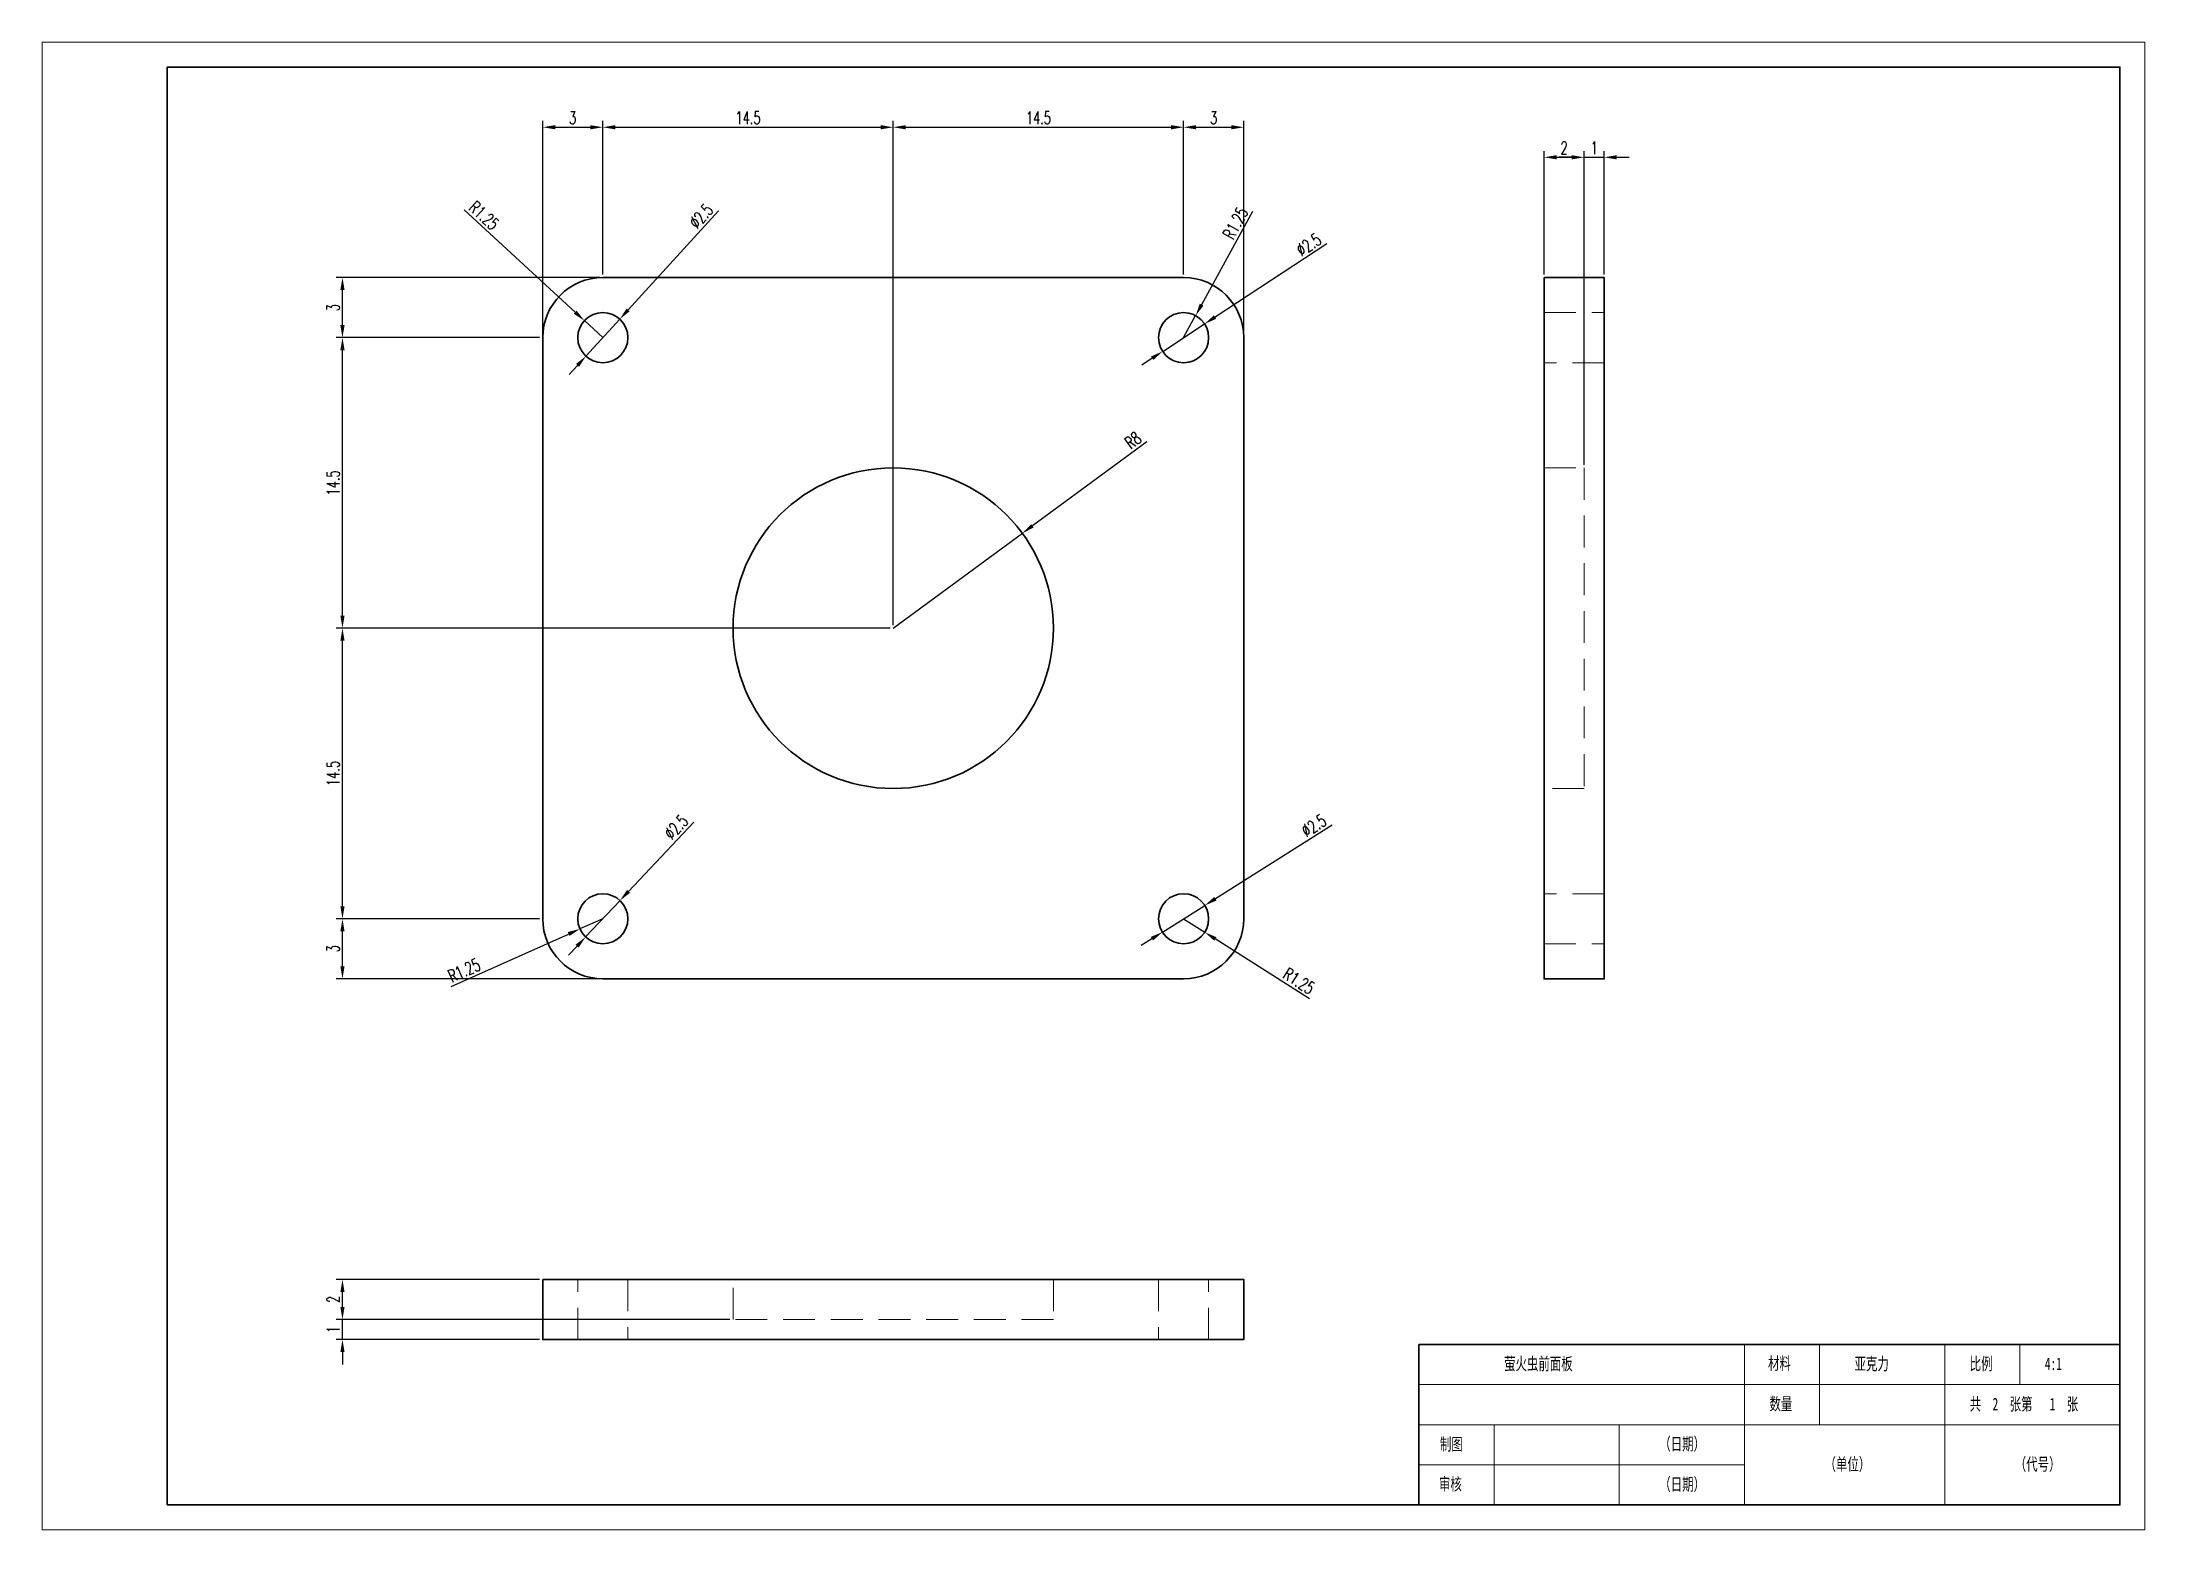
# Model space of a CAD drawing. Header units: millimetres. Extents: x 0 to 420, y 0 to 297.
import ezdxf

# ---------------------------------------------------------------- set-up
doc = ezdxf.new("R2010")
doc.units = ezdxf.units.MM
doc.header["$PDMODE"] = 35
doc.linetypes.add('DASHED2', pattern=[9.525, 6.35, -3.175])
for name, color, linetype, lineweight in [('BZ', 4, 'Continuous', 15), ('CSX', 7, 'Continuous', 30), ('XSX', 7, 'Continuous', 15)]:
    doc.layers.add(name, color=color, linetype=linetype, lineweight=lineweight)
doc.layers.add('WZ', color=6, linetype='Continuous')
doc.layers.add('XXX', color=7, linetype='DASHED2', lineweight=15, true_color=0xffffff)
doc.styles.get("Standard").update_dxf_attribs({"font": 'txt.shx', "width": 0.67})
doc.styles.add('长仿宋', font='simfang.ttf', dxfattribs={"width": 0.67})
doc.dimstyles.new('ISO-25', dxfattribs={"dimtxt": 2.5, "dimasz": 2.5, "dimexe": 1.25, "dimexo": 0.625, "dimtad": 1, "dimlfac": 0.25, "dimdsep": 46, "dimtxsty": 'Standard', "dimcen": 2.5, "dimadec": 0, "dimazin": 0, "dimtfac": 1, "dimtmove": 0, "dimatfit": 3, "dimfxl": 1, "dimarcsym": 0})

# ---------------------------------------------------------------- blocks, each defined once
blk = doc.blocks.new('*D51')
at = {"layer": 'BZ', "color": 0, "lineweight": -2, "transparency": 16777216}
for p, q in [((99.38, 122), (58.75, 122)), ((60, 112.5), (60, 119.5)), ((111.38, 110), (58.75, 110))]:
    blk.add_line(p, q, dxfattribs=at)
at = {"layer": 'BZ', "color": 0, "transparency": 16777216}
for points in [[(59.58, 119.5), (60.42, 119.5), (60, 122)], [(59.58, 112.5), (60.42, 112.5), (60, 110)]]:
    blk.add_solid(points, dxfattribs=at)
at = {"layer": 'Defpoints', "color": 0, "transparency": 16777216}
for p in [(60, 122), (100, 122), (112, 110)]:
    blk.add_point(p, dxfattribs=at)
at = {"layer": 'BZ', "color": 0, "transparency": 16777216, "insert": (58.13, 116), "char_height": 2.5, "attachment_point": 5, "rotation": 90}
blk.add_mtext('3', dxfattribs=at)
blk = doc.blocks.new('*D52')
at = {"layer": 'BZ', "color": 0, "lineweight": -2, "transparency": 16777216}
for p, q in [((169.38, 180), (58.75, 180)), ((60, 124.5), (60, 177.5)), ((99.38, 122), (58.75, 122))]:
    blk.add_line(p, q, dxfattribs=at)
at = {"layer": 'BZ', "color": 0, "transparency": 16777216}
for points in [[(59.58, 177.5), (60.42, 177.5), (60, 180)], [(59.58, 124.5), (60.42, 124.5), (60, 122)]]:
    blk.add_solid(points, dxfattribs=at)
at = {"layer": 'Defpoints', "color": 0, "transparency": 16777216}
for p in [(60, 180), (170, 180), (100, 122)]:
    blk.add_point(p, dxfattribs=at)
at = {"layer": 'BZ', "color": 0, "transparency": 16777216, "insert": (58.13, 151), "char_height": 2.5, "attachment_point": 5, "rotation": 90}
blk.add_mtext('14.5', dxfattribs=at)
blk = doc.blocks.new('*D53')
at = {"layer": 'BZ', "color": 0, "lineweight": -2, "transparency": 16777216}
for p, q in [((99.38, 238), (58.75, 238)), ((60, 182.5), (60, 235.5)), ((169.38, 180), (58.75, 180))]:
    blk.add_line(p, q, dxfattribs=at)
at = {"layer": 'BZ', "color": 0, "transparency": 16777216}
for points in [[(59.58, 235.5), (60.42, 235.5), (60, 238)], [(59.58, 182.5), (60.42, 182.5), (60, 180)]]:
    blk.add_solid(points, dxfattribs=at)
at = {"layer": 'Defpoints', "color": 0, "transparency": 16777216}
for p in [(60, 238), (100, 238), (170, 180)]:
    blk.add_point(p, dxfattribs=at)
at = {"layer": 'BZ', "color": 0, "transparency": 16777216, "insert": (58.13, 209), "char_height": 2.5, "attachment_point": 5, "rotation": 90}
blk.add_mtext('14.5', dxfattribs=at)
blk = doc.blocks.new('*D54')
at = {"layer": 'BZ', "color": 0, "lineweight": -2, "transparency": 16777216}
for p, q in [((111.38, 250), (58.75, 250)), ((60, 240.5), (60, 247.5)), ((99.38, 238), (58.75, 238))]:
    blk.add_line(p, q, dxfattribs=at)
at = {"layer": 'BZ', "color": 0, "transparency": 16777216}
for points in [[(59.58, 247.5), (60.42, 247.5), (60, 250)], [(59.58, 240.5), (60.42, 240.5), (60, 238)]]:
    blk.add_solid(points, dxfattribs=at)
at = {"layer": 'Defpoints', "color": 0, "transparency": 16777216}
for p in [(60, 250), (112, 250), (100, 238)]:
    blk.add_point(p, dxfattribs=at)
at = {"layer": 'BZ', "color": 0, "transparency": 16777216, "insert": (58.13, 244), "char_height": 2.5, "attachment_point": 5, "rotation": 90}
blk.add_mtext('3', dxfattribs=at)
blk = doc.blocks.new('*D55')
at = {"layer": 'BZ', "color": 0, "lineweight": -2, "transparency": 16777216}
for p, q in [((100, 238.62), (100, 281.25)), ((102.5, 280), (109.5, 280)), ((112, 250.62), (112, 281.25))]:
    blk.add_line(p, q, dxfattribs=at)
at = {"layer": 'BZ', "color": 0, "transparency": 16777216}
for points in [[(102.5, 280.42), (102.5, 279.58), (100, 280)], [(109.5, 280.42), (109.5, 279.58), (112, 280)]]:
    blk.add_solid(points, dxfattribs=at)
at = {"layer": 'Defpoints', "color": 0, "transparency": 16777216}
for p in [(112, 280), (112, 250), (100, 238)]:
    blk.add_point(p, dxfattribs=at)
at = {"layer": 'BZ', "color": 0, "transparency": 16777216, "insert": (106, 281.88), "char_height": 2.5, "attachment_point": 5}
blk.add_mtext('3', dxfattribs=at)
blk = doc.blocks.new('*D56')
at = {"layer": 'BZ', "color": 0, "lineweight": -2, "transparency": 16777216}
for p, q in [((112, 250.62), (112, 281.25)), ((114.5, 280), (167.5, 280)), ((170, 180.62), (170, 281.25))]:
    blk.add_line(p, q, dxfattribs=at)
at = {"layer": 'BZ', "color": 0, "transparency": 16777216}
for points in [[(114.5, 280.42), (114.5, 279.58), (112, 280)], [(167.5, 280.42), (167.5, 279.58), (170, 280)]]:
    blk.add_solid(points, dxfattribs=at)
at = {"layer": 'Defpoints', "color": 0, "transparency": 16777216}
for p in [(170, 280), (112, 250), (170, 180)]:
    blk.add_point(p, dxfattribs=at)
at = {"layer": 'BZ', "color": 0, "transparency": 16777216, "insert": (141, 281.88), "char_height": 2.5, "attachment_point": 5}
blk.add_mtext('14.5', dxfattribs=at)
blk = doc.blocks.new('*D57')
at = {"layer": 'BZ', "color": 0, "lineweight": -2, "transparency": 16777216}
for p, q in [((170, 180.62), (170, 281.25)), ((172.5, 280), (225.5, 280)), ((228, 250.62), (228, 281.25))]:
    blk.add_line(p, q, dxfattribs=at)
at = {"layer": 'BZ', "color": 0, "transparency": 16777216}
for points in [[(172.5, 280.42), (172.5, 279.58), (170, 280)], [(225.5, 280.42), (225.5, 279.58), (228, 280)]]:
    blk.add_solid(points, dxfattribs=at)
at = {"layer": 'Defpoints', "color": 0, "transparency": 16777216}
for p in [(228, 280), (228, 250), (170, 180)]:
    blk.add_point(p, dxfattribs=at)
at = {"layer": 'BZ', "color": 0, "transparency": 16777216, "insert": (199, 281.88), "char_height": 2.5, "attachment_point": 5}
blk.add_mtext('14.5', dxfattribs=at)
blk = doc.blocks.new('*D58')
at = {"layer": 'BZ', "color": 0, "lineweight": -2, "transparency": 16777216}
for p, q in [((228, 250.62), (228, 281.25)), ((230.5, 280), (237.5, 280)), ((240, 238.62), (240, 281.25))]:
    blk.add_line(p, q, dxfattribs=at)
at = {"layer": 'BZ', "color": 0, "transparency": 16777216}
for points in [[(230.5, 280.42), (230.5, 279.58), (228, 280)], [(237.5, 280.42), (237.5, 279.58), (240, 280)]]:
    blk.add_solid(points, dxfattribs=at)
at = {"layer": 'Defpoints', "color": 0, "transparency": 16777216}
for p in [(240, 280), (228, 250), (240, 238)]:
    blk.add_point(p, dxfattribs=at)
at = {"layer": 'BZ', "color": 0, "transparency": 16777216, "insert": (234, 281.88), "char_height": 2.5, "attachment_point": 5}
blk.add_mtext('3', dxfattribs=at)
blk = doc.blocks.new('*D59')
at = {"layer": 'BZ', "color": 0, "lineweight": -2, "transparency": 16777216}
for p, q in [((300, 250.62), (300, 275.25)), ((302.5, 274), (305.5, 274)), ((308, 212.62), (308, 275.25))]:
    blk.add_line(p, q, dxfattribs=at)
at = {"layer": 'BZ', "color": 0, "transparency": 16777216}
for points in [[(302.5, 274.42), (302.5, 273.58), (300, 274)], [(305.5, 274.42), (305.5, 273.58), (308, 274)]]:
    blk.add_solid(points, dxfattribs=at)
at = {"layer": 'Defpoints', "color": 0, "transparency": 16777216}
for p in [(308, 274), (300, 250), (308, 212)]:
    blk.add_point(p, dxfattribs=at)
at = {"layer": 'BZ', "color": 0, "transparency": 16777216, "insert": (304, 275.88), "char_height": 2.5, "attachment_point": 5}
blk.add_mtext('2', dxfattribs=at)
blk = doc.blocks.new('*D60')
at = {"layer": 'BZ', "color": 0, "lineweight": -2, "transparency": 16777216}
for p, q in [((305.5, 274), (303, 274)), ((308, 212.62), (308, 275.25)), ((308, 274), (312, 274)), ((312, 250.62), (312, 275.25)), ((314.5, 274), (317, 274))]:
    blk.add_line(p, q, dxfattribs=at)
at = {"layer": 'BZ', "color": 0, "transparency": 16777216}
for points in [[(305.5, 274.42), (305.5, 273.58), (308, 274)], [(314.5, 274.42), (314.5, 273.58), (312, 274)]]:
    blk.add_solid(points, dxfattribs=at)
at = {"layer": 'Defpoints', "color": 0, "transparency": 16777216}
for p in [(312, 274), (312, 250), (308, 212)]:
    blk.add_point(p, dxfattribs=at)
at = {"layer": 'BZ', "color": 0, "transparency": 16777216, "insert": (310, 275.88), "char_height": 2.5, "attachment_point": 5}
blk.add_mtext('1', dxfattribs=at)
blk = doc.blocks.new('*D61')
at = {"layer": 'BZ', "color": 0, "lineweight": -2, "transparency": 16777216}
for p, q in [((60, 44.5), (60, 47)), ((137.38, 42), (58.75, 42)), ((60, 38), (60, 42)), ((99.38, 38), (58.75, 38)), ((60, 35.5), (60, 33))]:
    blk.add_line(p, q, dxfattribs=at)
at = {"layer": 'BZ', "color": 0, "transparency": 16777216}
for points in [[(59.58, 44.5), (60.42, 44.5), (60, 42)], [(59.58, 35.5), (60.42, 35.5), (60, 38)]]:
    blk.add_solid(points, dxfattribs=at)
at = {"layer": 'Defpoints', "color": 0, "transparency": 16777216}
for p in [(60, 42), (138, 42), (100, 38)]:
    blk.add_point(p, dxfattribs=at)
at = {"layer": 'BZ', "color": 0, "transparency": 16777216, "insert": (58.13, 40), "char_height": 2.5, "attachment_point": 5, "rotation": 90}
blk.add_mtext('1', dxfattribs=at)
blk = doc.blocks.new('*D62')
at = {"layer": 'BZ', "color": 0, "lineweight": -2, "transparency": 16777216}
for p, q in [((99.38, 50), (58.75, 50)), ((60, 44.5), (60, 47.5)), ((137.38, 42), (58.75, 42))]:
    blk.add_line(p, q, dxfattribs=at)
at = {"layer": 'BZ', "color": 0, "transparency": 16777216}
for points in [[(59.58, 47.5), (60.42, 47.5), (60, 50)], [(59.58, 44.5), (60.42, 44.5), (60, 42)]]:
    blk.add_solid(points, dxfattribs=at)
at = {"layer": 'Defpoints', "color": 0, "transparency": 16777216}
for p in [(60, 50), (100, 50), (138, 42)]:
    blk.add_point(p, dxfattribs=at)
at = {"layer": 'BZ', "color": 0, "transparency": 16777216, "insert": (58.13, 46), "char_height": 2.5, "attachment_point": 5, "rotation": 90}
blk.add_mtext('2', dxfattribs=at)
blk = doc.blocks.new('*D63')
at = {"layer": 'BZ', "color": 0, "lineweight": -2, "transparency": 16777216}
for p, q in [((256.63, 256.72), (234.28, 242.1)), ((223.82, 235.26), (232.18, 240.74)), ((221.72, 233.9), (219.63, 232.53))]:
    blk.add_line(p, q, dxfattribs=at)
at = {"layer": 'BZ', "color": 0, "transparency": 16777216}
for points in [[(234.05, 242.45), (234.51, 241.76), (232.18, 240.74)], [(221.49, 234.24), (221.95, 233.55), (223.82, 235.26)]]:
    blk.add_solid(points, dxfattribs=at)
at = {"layer": 'Defpoints', "color": 0, "transparency": 16777216}
for p in [(232.18, 240.74), (223.82, 235.26)]:
    blk.add_point(p, dxfattribs=at)
at = {"layer": 'BZ', "color": 0, "transparency": 16777216, "insert": (252.97, 256.57), "char_height": 2.5, "attachment_point": 5, "rotation": 33.1785}
blk.add_mtext('∅2.5', dxfattribs=at)
blk = doc.blocks.new('*D64')
at = {"layer": 'BZ', "color": 0, "lineweight": -2, "transparency": 16777216}
for p, q in [((257.66, 140.67), (234.35, 126)), ((223.77, 119.34), (232.23, 124.66)), ((221.65, 118), (219.54, 116.67))]:
    blk.add_line(p, q, dxfattribs=at)
at = {"layer": 'BZ', "color": 0, "transparency": 16777216}
for points in [[(234.12, 126.35), (234.57, 125.64), (232.23, 124.66)], [(221.43, 118.36), (221.88, 117.65), (223.77, 119.34)]]:
    blk.add_solid(points, dxfattribs=at)
at = {"layer": 'Defpoints', "color": 0, "transparency": 16777216}
for p in [(232.23, 124.66), (223.77, 119.34)]:
    blk.add_point(p, dxfattribs=at)
at = {"layer": 'BZ', "color": 0, "transparency": 16777216, "insert": (254, 140.59), "char_height": 2.5, "attachment_point": 5, "rotation": 32.1957}
blk.add_mtext('∅2.5', dxfattribs=at)
blk = doc.blocks.new('*D65')
at = {"layer": 'BZ', "color": 0, "lineweight": -2, "transparency": 16777216}
for p, q in [((135.12, 263.32), (117.06, 243.54)), ((108.63, 234.31), (115.37, 241.69)), ((106.94, 232.46), (105.26, 230.62))]:
    blk.add_line(p, q, dxfattribs=at)
at = {"layer": 'BZ', "color": 0, "transparency": 16777216}
for points in [[(116.75, 243.82), (117.36, 243.26), (115.37, 241.69)], [(106.64, 232.74), (107.25, 232.18), (108.63, 234.31)]]:
    blk.add_solid(points, dxfattribs=at)
at = {"layer": 'Defpoints', "color": 0, "transparency": 16777216}
for p in [(115.37, 241.69), (108.63, 234.31)]:
    blk.add_point(p, dxfattribs=at)
at = {"layer": 'BZ', "color": 0, "transparency": 16777216, "insert": (131.62, 262.26), "char_height": 2.5, "attachment_point": 5, "rotation": 47.6026}
blk.add_mtext('∅2.5', dxfattribs=at)
blk = doc.blocks.new('*D66')
at = {"layer": 'BZ', "color": 0, "lineweight": -2, "transparency": 16777216}
for p, q in [((130.15, 141.28), (117.14, 127.46)), ((108.57, 118.36), (115.43, 125.64)), ((106.86, 116.54), (105.15, 114.72))]:
    blk.add_line(p, q, dxfattribs=at)
at = {"layer": 'BZ', "color": 0, "transparency": 16777216}
for points in [[(116.84, 127.75), (117.44, 127.18), (115.43, 125.64)], [(106.56, 116.82), (107.16, 116.25), (108.57, 118.36)]]:
    blk.add_solid(points, dxfattribs=at)
at = {"layer": 'Defpoints', "color": 0, "transparency": 16777216}
for p in [(115.43, 125.64), (108.57, 118.36)]:
    blk.add_point(p, dxfattribs=at)
at = {"layer": 'BZ', "color": 0, "transparency": 16777216, "insert": (126.63, 140.29), "char_height": 2.5, "attachment_point": 5, "rotation": 46.7357}
blk.add_mtext('∅2.5', dxfattribs=at)
blk = doc.blocks.new('*D67')
at = {"layer": 'BZ', "color": 0, "lineweight": -2, "transparency": 16777216}
for p, q in [((220.63, 217.2), (197.8, 200.43)), ((170, 180), (195.79, 198.95))]:
    blk.add_line(p, q, dxfattribs=at)
at = {"layer": 'BZ', "color": 0, "transparency": 16777216}
blk.add_solid([(197.56, 200.76), (198.05, 200.09), (195.79, 198.95)], dxfattribs=at)
at = {"layer": 'Defpoints', "color": 0, "transparency": 16777216}
for p in [(195.79, 198.95), (170, 180)]:
    blk.add_point(p, dxfattribs=at)
at = {"layer": 'BZ', "color": 0, "transparency": 16777216, "insert": (217.89, 217.51), "char_height": 2.5, "attachment_point": 5, "rotation": 36.3045}
blk.add_mtext('R8', dxfattribs=at)
blk = doc.blocks.new('*D68')
at = {"layer": 'BZ', "color": 0, "lineweight": -2, "transparency": 16777216}
for p, q in [((241.77, 263.18), (231.6, 244.58)), ((228, 238), (230.4, 242.39))]:
    blk.add_line(p, q, dxfattribs=at)
at = {"layer": 'BZ', "color": 0, "transparency": 16777216}
blk.add_solid([(231.23, 244.78), (231.96, 244.38), (230.4, 242.39)], dxfattribs=at)
at = {"layer": 'Defpoints', "color": 0, "transparency": 16777216}
for p in [(230.4, 242.39), (228, 238)]:
    blk.add_point(p, dxfattribs=at)
at = {"layer": 'BZ', "color": 0, "transparency": 16777216, "insert": (238.36, 260.84), "char_height": 2.5, "attachment_point": 5, "rotation": 61.321}
blk.add_mtext('R1.25', dxfattribs=at)
blk = doc.blocks.new('*D69')
at = {"layer": 'BZ', "color": 0, "lineweight": -2, "transparency": 16777216}
for p, q in [((84.28, 263.5), (106.48, 243.08)), ((112, 238), (108.32, 241.39))]:
    blk.add_line(p, q, dxfattribs=at)
at = {"layer": 'BZ', "color": 0, "transparency": 16777216}
blk.add_solid([(106.76, 243.38), (106.2, 242.77), (108.32, 241.39)], dxfattribs=at)
at = {"layer": 'Defpoints', "color": 0, "transparency": 16777216}
for p in [(108.32, 241.39), (112, 238)]:
    blk.add_point(p, dxfattribs=at)
at = {"layer": 'BZ', "color": 0, "transparency": 16777216, "insert": (88.27, 262.38), "char_height": 2.5, "attachment_point": 5, "rotation": 317.3859}
blk.add_mtext('R1.25', dxfattribs=at)
blk = doc.blocks.new('*D70')
at = {"layer": 'BZ', "color": 0, "lineweight": -2, "transparency": 16777216}
for p, q in [((112, 122), (107.43, 119.97)), ((81.69, 108.5), (105.15, 118.95))]:
    blk.add_line(p, q, dxfattribs=at)
at = {"layer": 'BZ', "color": 0, "transparency": 16777216}
blk.add_solid([(104.98, 119.33), (105.32, 118.57), (107.43, 119.97)], dxfattribs=at)
at = {"layer": 'Defpoints', "color": 0, "transparency": 16777216}
for p in [(112, 122), (107.43, 119.97)]:
    blk.add_point(p, dxfattribs=at)
at = {"layer": 'BZ', "color": 0, "transparency": 16777216, "insert": (84.3, 111.71), "char_height": 2.5, "attachment_point": 5, "rotation": 24.0118}
blk.add_mtext('R1.25', dxfattribs=at)
blk = doc.blocks.new('*D71')
at = {"layer": 'BZ', "color": 0, "lineweight": -2, "transparency": 16777216}
for p, q in [((228, 122), (232.22, 119.32)), ((253.12, 106.02), (234.33, 117.97))]:
    blk.add_line(p, q, dxfattribs=at)
at = {"layer": 'BZ', "color": 0, "transparency": 16777216}
blk.add_solid([(234.55, 118.32), (234.1, 117.62), (232.22, 119.32)], dxfattribs=at)
at = {"layer": 'Defpoints', "color": 0, "transparency": 16777216}
for p in [(228, 122), (232.22, 119.32)]:
    blk.add_point(p, dxfattribs=at)
at = {"layer": 'BZ', "color": 0, "transparency": 16777216, "insert": (251.01, 109.58), "char_height": 2.5, "attachment_point": 5, "rotation": 327.5288}
blk.add_mtext('R1.25', dxfattribs=at)

msp = doc.modelspace()

# ---------------------------------------------------------------- linework, layer by layer
at = {"layer": 'CSX'}
for p, q in [((112, 250), (228, 250)), ((100, 238), (100, 122)), ((240, 238), (240, 122)), ((112, 110), (228, 110)), ((275, 5), (275, 37)), ((275, 37), (415, 37))]:
    msp.add_line(p, q, dxfattribs=at)
for points in [[(25, 5), (415, 5), (415, 292), (25, 292)], [(300, 250), (312, 250), (312, 110), (300, 110)], [(100, 50), (240, 50), (240, 38), (100, 38)]]:
    msp.add_lwpolyline(points, close=True, dxfattribs=at)
for centre, radius in [((112, 238), 5), ((228, 238), 5), ((170, 180), 32), ((112, 122), 5), ((228, 122), 5)]:
    msp.add_circle(centre, radius, dxfattribs=at)
for centre, start, end in [((112, 238), 90, 180), ((228, 238), 0, 90), ((112, 122), 180, 270), ((228, 122), 270, 0)]:
    msp.add_arc(centre, 12, start, end, dxfattribs=at)
at = {"layer": 'XSX'}
for p, q in [((340, 5), (340, 37)), ((355, 37), (355, 21)), ((380, 5), (380, 37)), ((395, 37), (395, 29)), ((275, 29), (415, 29)), ((275, 21), (415, 21)), ((290, 5), (290, 21)), ((315, 5), (315, 21)), ((275, 13), (340, 13))]:
    msp.add_line(p, q, dxfattribs=at)
msp.add_lwpolyline([(0, 0), (420, 0), (420, 297), (0, 297)], close=True, dxfattribs=at)
at = {"layer": 'XXX'}
for points in [[(300, 243), (312, 243), (312, 233), (300, 233)], [(300, 212), (308, 212), (308, 148), (300, 148)], [(300, 117), (312, 117), (312, 127), (300, 127)], [(107, 50), (117, 50), (117, 38), (107, 38)], [(138, 50), (202, 50), (202, 42), (138, 42)], [(233, 50), (223, 50), (223, 38), (233, 38)]]:
    msp.add_lwpolyline(points, close=True, dxfattribs=at)

# ---------------------------------------------------------------- texts
at = {"layer": 'WZ', "char_height": 2.5, "attachment_point": 1, "style": '长仿宋'}
for s, width, heights, insert in [('萤火虫前面板', 49.626, [1.837], (292, 34.429)), ('材料', 6, [0], (344.728, 34.505)), ('亚克力', 17.25256, [2.257], (362, 34.414)), ('比例', 6, [0], (385, 34.429)), ('4:1', 17.25256, [2.257], (400, 34.414)), ('数量', 6, [0], (345, 26.414)), ('共  2  张第   1  张', 27.83604, [2.826], (385, 26.371)), ('制图', 6, [0], (279.184, 18.361)), ('（日期）', 9.2754, [1.837], (323, 18.429)), ('（单位）', 9.2754, [1.837], (356, 14.371)), ('（代号）', 9.2754, [1.837], (394, 14.371)), ('审核', 6, [0], (279, 10.414)), ('（日期）', 9.2754, [1.837], (323, 10.371))]:
    msp.add_mtext_dynamic_manual_height_columns(s, width=width, gutter_width=12.5, heights=heights, dxfattribs=dict(at, insert=insert))

# ---------------------------------------------------------------- dimensions: what is measured, and where the dimension line sits
at = {"layer": 'BZ'}
for base, p1, p2, picture, middle in [((112, 280), (100, 238), (112, 250), '*D55', (106, 281.875)), ((170, 280), (112, 250), (170, 180), '*D56', (141, 281.875)), ((228, 280), (170, 180), (228, 250), '*D57', (199, 281.875)), ((240, 280), (228, 250), (240, 238), '*D58', (234, 281.875)), ((308, 274), (300, 250), (308, 212), '*D59', (304, 275.875)), ((312, 274), (308, 212), (312, 250), '*D60', (310, 275.875))]:
    dim = msp.add_linear_dim(base=base, p1=p1, p2=p2, dimstyle='ISO-25', dxfattribs=at)
    dim.commit()
    dim.dimension.update_dxf_attribs({"geometry": picture, "text_midpoint": middle})
for center, mpoint, picture, middle in [((112, 238), (108.32, 241.385), '*D69', (87, 261)), ((228, 238), (230.4, 242.387), '*D68', (240, 259.938)), ((170, 180), (195.788, 198.946), '*D67', (219, 216)), ((112, 122), (107.433, 119.965), '*D70', (85.062, 110)), ((228, 122), (232.218, 119.316), '*D71', (250, 108))]:
    dim = msp.add_radius_dim(center=center, mpoint=mpoint, dimstyle='ISO-25', dxfattribs=at)
    dim.commit()
    dim.dimension.update_dxf_attribs({"geometry": picture, "text_midpoint": middle, "dimtype": 164})
for p1, p2, picture, middle in [((108.629, 234.308), (115.371, 241.692), '*D65', (133, 261)), ((223.815, 235.264), (232.185, 240.736), '*D63', (254, 255)), ((108.573, 118.359), (115.427, 125.641), '*D66', (128, 139)), ((223.769, 119.336), (232.231, 124.664), '*D64', (255, 139))]:
    dim = msp.add_diameter_dim_2p(p1=p1, p2=p2, dimstyle='ISO-25', dxfattribs=at)
    dim.commit()
    dim.dimension.update_dxf_attribs({"geometry": picture, "text_midpoint": middle, "dimtype": 163})
for base, p1, p2, picture, middle in [((60, 250), (100, 238), (112, 250), '*D54', (58.125, 244)), ((60, 238), (170, 180), (100, 238), '*D53', (58.125, 209)), ((60, 180), (100, 122), (170, 180), '*D52', (58.125, 151)), ((60, 122), (112, 110), (100, 122), '*D51', (58.125, 116)), ((60, 50), (138, 42), (100, 50), '*D62', (58.125, 46)), ((60, 42), (100, 38), (138, 42), '*D61', (58.125, 40))]:
    dim = msp.add_linear_dim(base=base, p1=p1, p2=p2, angle=270, dimstyle='ISO-25', dxfattribs=at)
    dim.commit()
    dim.dimension.update_dxf_attribs({"geometry": picture, "text_midpoint": middle})

doc.saveas('drawing.dxf')
